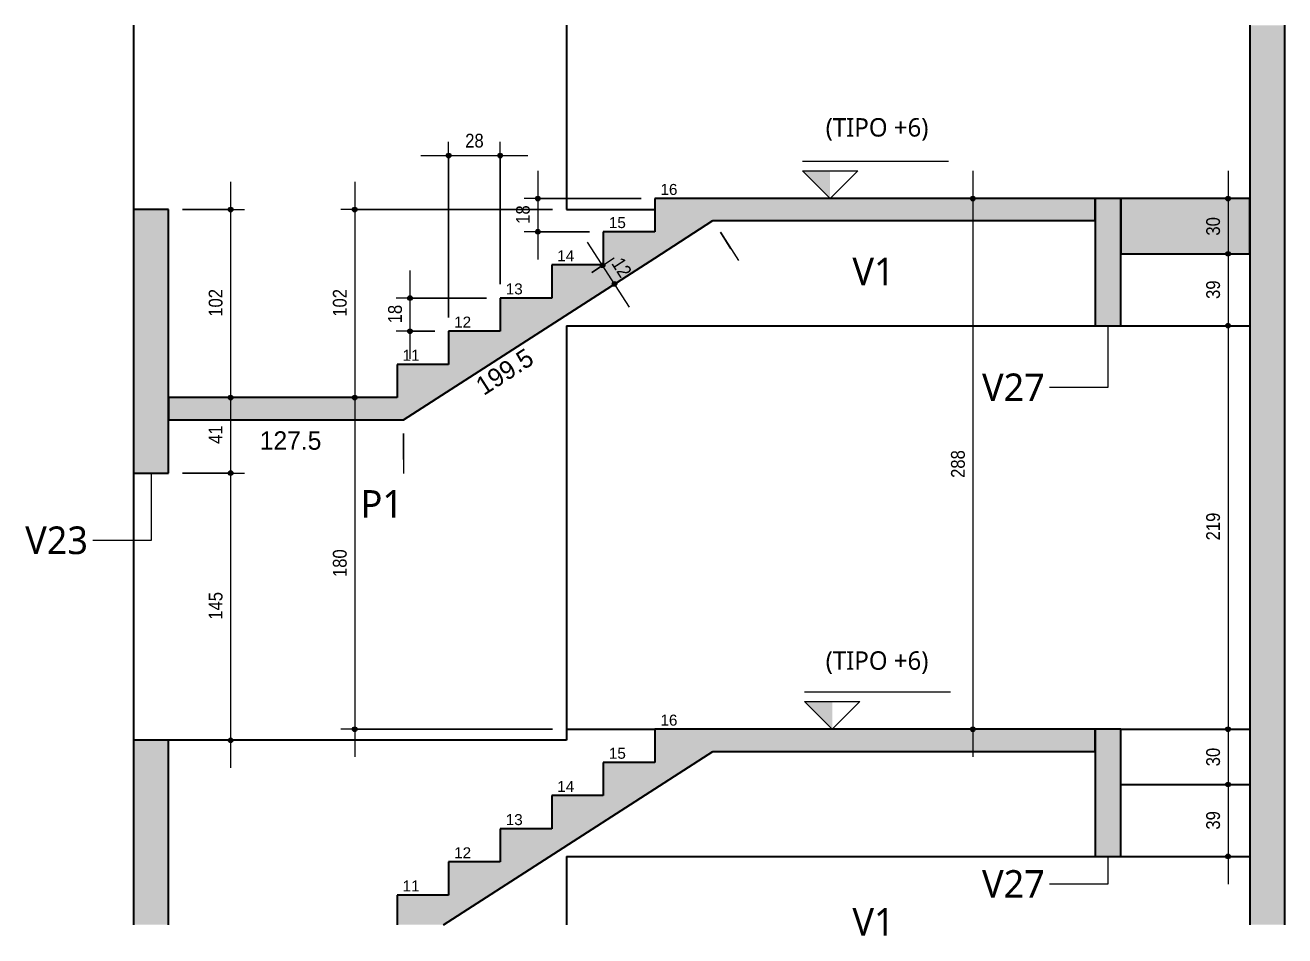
# Model space of a CAD drawing. Header units: centimetres. Extents: x -1968 to 25888, y -1244 to 84208.
# Drawn here: x 25157 to 25841, y 77039 to 77533 of the extents above; entities that cross this region are included whole.
import ezdxf

# ---------------------------------------------------------------- set-up
doc = ezdxf.new("R2010")
doc.units = ezdxf.units.CM
for name, color, linetype, lineweight in [('A-ANNO-DIMS', 7, 'Continuous', 9), ('A-ANNO-DIMS-50', 7, 'Continuous', 9), ('G-ANNO-DIMS', 7, 'Continuous', 9), ('G-ANNO-TEXT', 7, 'Continuous', 9), ('S-BEAM', 7, 'Continuous', 18), ('S-BEAM-IDEN', 7, 'Continuous', 9), ('S-COLS', 7, 'Continuous', 18), ('S-COLS-IDEN', 7, 'Continuous', 9), ('S-STRS', 7, 'Continuous', 9), ('S-STRS-ANNO', 7, 'Continuous', 18)]:
    doc.layers.add(name, color=color, linetype=linetype, lineweight=lineweight)
doc.styles.add('Arial', font='arial.ttf', dxfattribs={"height": 5.953125})
doc.styles.add('Fira Sans', font='', dxfattribs={"width": 0.9, "height": 7.5})
doc.styles.add('Fira Sans_1', font='', dxfattribs={"height": 10})
doc.styles.add('Gadugi', font='gadugi.ttf', dxfattribs={"height": 10})
doc.styles.add('Gadugi_1', font='gadugi.ttf', dxfattribs={"height": 15})
doc.styles.add('Gadugi_7', font='gadugi.ttf', dxfattribs={"height": 0.05})
doc.styles.get('Fira Sans').set_extended_font_data('Fira Sans')
doc.styles.get('Fira Sans_1').set_extended_font_data('Fira Sans')
doc.dimstyles.new('PED_R80_1_5mm_ACIMA_As_ESQ__R00_3', dxfattribs={"dimscale": 30.48, "dimtxt": 10.229846, "dimasz": 0.328084, "dimexe": 0.246063, "dimexo": 0.246063, "dimgap": 0.049213, "dimtad": 1, "dimdec": 1, "dimrnd": 0.5, "dimdsep": 46, "dimtxsty": 'Fira Sans', "dimblk1": 'DOTSMALL', "dimblk2": 'DOTSMALL', "dimsah": 1, "dimcen": 0.09, "dimdle": 0.492126, "dimazin": 0, "dimtfac": 1, "dimtdec": 4, "dimtix": 1, "dimtmove": 0, "dimatfit": 3, "dimfxl": 1, "dimtvp": 1, "dimtolj": 1, "dimtzin": 0, "dimarcsym": 2})
doc.dimstyles.new('PED_R80_2_0mm_ACIMA_As_ESQ__SEM_LINHA_R00_1', dxfattribs={"dimscale": 30.48, "dimtxt": 13.639794, "dimasz": 0.04101, "dimexe": 0.246063, "dimexo": 0.246063, "dimgap": 0.049213, "dimtad": 0, "dimjust": 2, "dimdec": 1, "dimrnd": 0.5, "dimdsep": 46, "dimtxsty": 'Fira Sans_1', "dimblk1": 'NONE', "dimblk2": 'DOTSMALL', "dimsah": 1, "dimcen": 0.09, "dimdle": 0.492126, "dimse1": 1, "dimsd1": 1, "dimsd2": 1, "dimazin": 0, "dimtfac": 1, "dimtdec": 4, "dimtix": 1, "dimtmove": 2, "dimatfit": 3, "dimfxl": 1, "dimtvp": 1, "dimtolj": 1, "dimtzin": 0, "dimarcsym": 2})

# ---------------------------------------------------------------- blocks, each defined once
blk = doc.blocks.new('DIMBLOCK543-CT107 - CORTE E3-E3')
at = {"layer": 'A-ANNO-DIMS-50', "color": 7, "true_color": 0xffffff}
for p, q in [((25362.39, 77311.5), (25362.39, 77289.85)), ((25362.39, 77297.35), (25362.39, 77311.5))]:
    blk.add_line(p, q, dxfattribs=at)
at = {"layer": 'A-ANNO-DIMS-50', "color": 0, "insert": (25284.34, 77312.69), "char_height": 10, "width": 36.9324, "attachment_point": 1, "line_spacing_factor": 1.049215, "style": 'Fira Sans_1'}
blk.add_mtext('127.5', dxfattribs=at)
blk = doc.blocks.new('_DotSmall')
at = {"color": 0, "linetype": 'ByBlock', "const_width": 0.5}
blk.add_lwpolyline([(-0.0625, 0, 1), (0.0625, 0, 1)], format="xyb", close=True, dxfattribs=at)
blk = doc.blocks.new('_None')
blk = doc.blocks.new('DIMBLOCK545-CT107 - CORTE E3-E3')
at = {"layer": 'A-ANNO-DIMS-50', "color": 7, "true_color": 0xffffff}
for p, q in [((25534.45, 77420.69), (25544.24, 77405.46)), ((25540.18, 77411.77), (25534.45, 77420.69))]:
    blk.add_line(p, q, dxfattribs=at)
at = {"layer": 'A-ANNO-DIMS-50', "color": 0, "insert": (25400.49, 77340.2), "char_height": 10, "width": 39.0308, "attachment_point": 1, "rotation": 32.73523, "line_spacing_factor": 1.049215, "style": 'Fira Sans_1'}
blk.add_mtext('199.5', dxfattribs=at)
blk = doc.blocks.new('DIMBLOCK546-CT107 - CORTE E3-E3')
at = {"layer": 'A-ANNO-DIMS-50', "true_color": 0x000032}
h = blk.add_hatch(color=178, dxfattribs=at)
edge = h.paths.add_edge_path(flags=0)
edge.add_arc((25335.91, 77433), 1.25, 0, 360)
h = blk.add_hatch(color=178, dxfattribs=at)
edge = h.paths.add_edge_path(flags=0)
edge.add_arc((25335.91, 77331), 1.25, 0, 360)
at = {"layer": 'A-ANNO-DIMS-50', "color": 178, "true_color": 0x000032}
for p, q in [((25335.91, 77448), (25335.91, 77331)), ((25443.37, 77433), (25328.41, 77433)), ((25335.91, 77433), (25443.37, 77433)), ((25330.18, 77331), (25343.41, 77331)), ((25335.91, 77331), (25330.18, 77331))]:
    blk.add_line(p, q, dxfattribs=at)
for centre in [(25335.91, 77433), (25335.91, 77331)]:
    blk.add_circle(centre, 1.25, dxfattribs=at)
at = {"layer": 'A-ANNO-DIMS-50', "color": 0, "insert": (25324.03, 77374.85), "char_height": 7.5, "width": 17.1547, "attachment_point": 1, "rotation": 90, "line_spacing_factor": 1.049215, "style": 'Fira Sans'}
blk.add_mtext('102', dxfattribs=at)
blk = doc.blocks.new('DIMBLOCK547-CT107 - CORTE E3-E3')
at = {"layer": 'A-ANNO-DIMS-50', "true_color": 0x000032}
h = blk.add_hatch(color=178, dxfattribs=at)
edge = h.paths.add_edge_path(flags=0)
edge.add_arc((25335.91, 77331), 1.25, 0, 360)
h = blk.add_hatch(color=178, dxfattribs=at)
edge = h.paths.add_edge_path(flags=0)
edge.add_arc((25335.91, 77151), 1.25, 0, 360)
at = {"layer": 'A-ANNO-DIMS-50', "color": 178, "true_color": 0x000032}
for p, q in [((25330.18, 77331), (25343.41, 77331)), ((25335.91, 77331), (25330.18, 77331)), ((25335.91, 77331), (25335.91, 77136)), ((25443.37, 77151), (25328.41, 77151)), ((25335.91, 77151), (25443.37, 77151))]:
    blk.add_line(p, q, dxfattribs=at)
for centre in [(25335.91, 77331), (25335.91, 77151)]:
    blk.add_circle(centre, 1.25, dxfattribs=at)
at = {"layer": 'A-ANNO-DIMS-50', "color": 0, "insert": (25324.03, 77233.59), "char_height": 7.5, "width": 17.7842, "attachment_point": 1, "rotation": 90, "line_spacing_factor": 1.049215, "style": 'Fira Sans'}
blk.add_mtext('180', dxfattribs=at)
blk = doc.blocks.new('DIMBLOCK548-CT107 - CORTE E3-E3')
at = {"layer": 'A-ANNO-DIMS-50', "true_color": 0x000032}
h = blk.add_hatch(color=178, dxfattribs=at)
edge = h.paths.add_edge_path(flags=0)
edge.add_arc((25810.07, 77439), 1.25, 0, 360)
h = blk.add_hatch(color=178, dxfattribs=at)
edge = h.paths.add_edge_path(flags=0)
edge.add_arc((25810.07, 77409), 1.25, 0, 360)
at = {"layer": 'A-ANNO-DIMS-50', "color": 178, "true_color": 0x000032}
for p, q in [((25810.07, 77454), (25810.07, 77409)), ((25804.33, 77439), (25817.57, 77439)), ((25810.07, 77439), (25804.33, 77439)), ((25804.33, 77409), (25817.57, 77409)), ((25810.07, 77409), (25804.33, 77409))]:
    blk.add_line(p, q, dxfattribs=at)
for centre in [(25810.07, 77439), (25810.07, 77409)]:
    blk.add_circle(centre, 1.25, dxfattribs=at)
at = {"layer": 'A-ANNO-DIMS-50', "color": 0, "insert": (25798.18, 77418.89), "char_height": 7.5, "width": 12.2758, "attachment_point": 1, "rotation": 90, "line_spacing_factor": 1.049215, "style": 'Fira Sans'}
blk.add_mtext('30', dxfattribs=at)
blk = doc.blocks.new('DIMBLOCK549-CT107 - CORTE E3-E3')
at = {"layer": 'A-ANNO-DIMS-50', "true_color": 0x000032}
h = blk.add_hatch(color=178, dxfattribs=at)
edge = h.paths.add_edge_path(flags=0)
edge.add_arc((25810.07, 77409), 1.25, 0, 360)
h = blk.add_hatch(color=178, dxfattribs=at)
edge = h.paths.add_edge_path(flags=0)
edge.add_arc((25810.07, 77370), 1.25, 0, 360)
at = {"layer": 'A-ANNO-DIMS-50', "color": 178, "true_color": 0x000032}
for p, q in [((25804.33, 77409), (25817.57, 77409)), ((25810.07, 77409), (25804.33, 77409)), ((25810.07, 77409), (25810.07, 77370)), ((25804.33, 77370), (25817.57, 77370)), ((25810.07, 77370), (25804.33, 77370))]:
    blk.add_line(p, q, dxfattribs=at)
for centre in [(25810.07, 77409), (25810.07, 77370)]:
    blk.add_circle(centre, 1.25, dxfattribs=at)
at = {"layer": 'A-ANNO-DIMS-50', "color": 0, "insert": (25798.18, 77384.52), "char_height": 7.5, "width": 11.9611, "attachment_point": 1, "rotation": 90, "line_spacing_factor": 1.049215, "style": 'Fira Sans'}
blk.add_mtext('39', dxfattribs=at)
blk = doc.blocks.new('DIMBLOCK550-CT107 - CORTE E3-E3')
at = {"layer": 'A-ANNO-DIMS-50', "true_color": 0x000032}
h = blk.add_hatch(color=178, dxfattribs=at)
edge = h.paths.add_edge_path(flags=0)
edge.add_arc((25810.07, 77370), 1.25, 0, 360)
h = blk.add_hatch(color=178, dxfattribs=at)
edge = h.paths.add_edge_path(flags=0)
edge.add_arc((25810.07, 77151), 1.25, 0, 360)
at = {"layer": 'A-ANNO-DIMS-50', "color": 178, "true_color": 0x000032}
for p, q in [((25804.33, 77370), (25817.57, 77370)), ((25810.07, 77370), (25804.33, 77370)), ((25810.07, 77370), (25810.07, 77151)), ((25804.33, 77151), (25817.57, 77151)), ((25810.07, 77151), (25804.33, 77151))]:
    blk.add_line(p, q, dxfattribs=at)
for centre in [(25810.07, 77370), (25810.07, 77151)]:
    blk.add_circle(centre, 1.25, dxfattribs=at)
at = {"layer": 'A-ANNO-DIMS-50', "color": 0, "insert": (25798.18, 77253.48), "char_height": 7.5, "width": 16.8399, "attachment_point": 1, "rotation": 90, "line_spacing_factor": 1.049215, "style": 'Fira Sans'}
blk.add_mtext('219', dxfattribs=at)
blk = doc.blocks.new('DIMBLOCK551-CT107 - CORTE E3-E3')
at = {"layer": 'A-ANNO-DIMS-50', "true_color": 0x000032}
h = blk.add_hatch(color=178, dxfattribs=at)
edge = h.paths.add_edge_path(flags=0)
edge.add_arc((25810.07, 77151), 1.25, 0, 360)
h = blk.add_hatch(color=178, dxfattribs=at)
edge = h.paths.add_edge_path(flags=0)
edge.add_arc((25810.07, 77121), 1.25, 0, 360)
at = {"layer": 'A-ANNO-DIMS-50', "color": 178, "true_color": 0x000032}
for p, q in [((25804.33, 77151), (25817.57, 77151)), ((25810.07, 77151), (25804.33, 77151)), ((25810.07, 77151), (25810.07, 77121)), ((25804.33, 77121), (25817.57, 77121)), ((25810.07, 77121), (25804.33, 77121))]:
    blk.add_line(p, q, dxfattribs=at)
for centre in [(25810.07, 77151), (25810.07, 77121)]:
    blk.add_circle(centre, 1.25, dxfattribs=at)
at = {"layer": 'A-ANNO-DIMS-50', "color": 0, "insert": (25798.18, 77130.89), "char_height": 7.5, "width": 12.2758, "attachment_point": 1, "rotation": 90, "line_spacing_factor": 1.049215, "style": 'Fira Sans'}
blk.add_mtext('30', dxfattribs=at)
blk = doc.blocks.new('DIMBLOCK552-CT107 - CORTE E3-E3')
at = {"layer": 'A-ANNO-DIMS-50', "true_color": 0x000032}
h = blk.add_hatch(color=178, dxfattribs=at)
edge = h.paths.add_edge_path(flags=0)
edge.add_arc((25810.07, 77121), 1.25, 0, 360)
h = blk.add_hatch(color=178, dxfattribs=at)
edge = h.paths.add_edge_path(flags=0)
edge.add_arc((25810.07, 77082), 1.25, 0, 360)
at = {"layer": 'A-ANNO-DIMS-50', "color": 178, "true_color": 0x000032}
for p, q in [((25804.33, 77121), (25817.57, 77121)), ((25810.07, 77121), (25804.33, 77121)), ((25810.07, 77121), (25810.07, 77067)), ((25804.33, 77082), (25817.57, 77082)), ((25810.07, 77082), (25804.33, 77082))]:
    blk.add_line(p, q, dxfattribs=at)
for centre in [(25810.07, 77121), (25810.07, 77082)]:
    blk.add_circle(centre, 1.25, dxfattribs=at)
at = {"layer": 'A-ANNO-DIMS-50', "color": 0, "insert": (25798.18, 77096.52), "char_height": 7.5, "width": 11.9611, "attachment_point": 1, "rotation": 90, "line_spacing_factor": 1.049215, "style": 'Fira Sans'}
blk.add_mtext('39', dxfattribs=at)
blk = doc.blocks.new('Elevações de ponto - SIMBOLO DE NÍVEL-CORTE-2219088-CT107 - CORTE E3-E3')
at = {"layer": 'G-ANNO-DIMS'}
blk.add_hatch(color=256, dxfattribs=at).paths.add_polyline_path([(84.26, 77166), (84.26, 77151), (69.26, 77166)], flags=0)
for p, q in [((148.45, 77171.09), (69.26, 77171.09)), ((84.26, 77151), (69.26, 77166)), ((69.26, 77166), (99.26, 77166)), ((99.26, 77166), (84.26, 77151))]:
    blk.add_line(p, q, dxfattribs=at)
blk = doc.blocks.new('DIMBLOCK553-CT107 - CORTE E3-E3')
at = {"layer": 'A-ANNO-DIMS-50', "true_color": 0x000032}
h = blk.add_hatch(color=178, dxfattribs=at)
edge = h.paths.add_edge_path(flags=0)
edge.add_arc((25386.87, 77462.3), 1.25, 0, 360)
h = blk.add_hatch(color=178, dxfattribs=at)
edge = h.paths.add_edge_path(flags=0)
edge.add_arc((25414.87, 77462.3), 1.25, 0, 360)
at = {"layer": 'A-ANNO-DIMS-50', "color": 178, "true_color": 0x000032}
for p, q in [((25386.87, 77374.5), (25386.87, 77469.8)), ((25414.87, 77392.5), (25414.87, 77469.8)), ((25371.87, 77462.3), (25429.87, 77462.3)), ((25386.87, 77462.3), (25386.87, 77374.5)), ((25414.87, 77462.3), (25414.87, 77392.5))]:
    blk.add_line(p, q, dxfattribs=at)
for centre in [(25386.87, 77462.3), (25414.87, 77462.3)]:
    blk.add_circle(centre, 1.25, dxfattribs=at)
at = {"layer": 'A-ANNO-DIMS-50', "color": 0, "insert": (25395.88, 77474.18), "char_height": 7.5, "width": 11.9611, "attachment_point": 1, "line_spacing_factor": 1.049215, "style": 'Fira Sans'}
blk.add_mtext('28', dxfattribs=at)
blk = doc.blocks.new('DIMBLOCK554-CT107 - CORTE E3-E3')
at = {"layer": 'A-ANNO-DIMS-50', "true_color": 0x000032}
h = blk.add_hatch(color=178, dxfattribs=at)
edge = h.paths.add_edge_path(flags=0)
edge.add_arc((25365.91, 77385), 1.25, 0, 360)
h = blk.add_hatch(color=178, dxfattribs=at)
edge = h.paths.add_edge_path(flags=0)
edge.add_arc((25365.91, 77367), 1.25, 0, 360)
at = {"layer": 'A-ANNO-DIMS-50', "color": 178, "true_color": 0x000032}
for p, q in [((25365.91, 77400), (25365.91, 77352)), ((25407.37, 77385), (25358.41, 77385)), ((25365.91, 77385), (25407.37, 77385)), ((25379.37, 77367), (25358.41, 77367)), ((25365.91, 77367), (25379.37, 77367))]:
    blk.add_line(p, q, dxfattribs=at)
for centre in [(25365.91, 77385), (25365.91, 77367)]:
    blk.add_circle(centre, 1.25, dxfattribs=at)
at = {"layer": 'A-ANNO-DIMS-50', "color": 0, "insert": (25354.03, 77371.28), "char_height": 7.5, "width": 11.3315, "attachment_point": 1, "rotation": 90, "line_spacing_factor": 1.049215, "style": 'Fira Sans'}
blk.add_mtext('18', dxfattribs=at)
blk = doc.blocks.new('DIMBLOCK555-CT107 - CORTE E3-E3')
at = {"layer": 'A-ANNO-DIMS-50', "true_color": 0x000032}
h = blk.add_hatch(color=178, dxfattribs=at)
edge = h.paths.add_edge_path(flags=0)
edge.add_arc((25470.46, 77402.74), 1.25, 0, 360)
h = blk.add_hatch(color=178, dxfattribs=at)
edge = h.paths.add_edge_path(flags=0)
edge.add_arc((25476.95, 77392.65), 1.25, 0, 360)
at = {"layer": 'A-ANNO-DIMS-50', "color": 178, "true_color": 0x000032}
for p, q in [((25485.06, 77380.03), (25462.35, 77415.36)), ((25464.56, 77398.94), (25476.77, 77406.8)), ((25470.46, 77402.74), (25464.56, 77398.94)), ((25481.77, 77395.75), (25470.64, 77388.59)), ((25476.95, 77392.65), (25481.77, 77395.75))]:
    blk.add_line(p, q, dxfattribs=at)
for centre in [(25470.46, 77402.74), (25476.95, 77392.65)]:
    blk.add_circle(centre, 1.25, dxfattribs=at)
at = {"layer": 'A-ANNO-DIMS-50', "color": 0, "insert": (25481.29, 77407.87), "char_height": 7.5, "width": 10.702, "attachment_point": 1, "rotation": 302.73523, "line_spacing_factor": 1.049215, "style": 'Fira Sans'}
blk.add_mtext('12', dxfattribs=at)
blk = doc.blocks.new('DIMBLOCK556-CT107 - CORTE E3-E3')
at = {"layer": 'A-ANNO-DIMS-50', "true_color": 0x000032}
h = blk.add_hatch(color=178, dxfattribs=at)
edge = h.paths.add_edge_path(flags=0)
edge.add_arc((25268.5, 77433), 1.25, 0, 360)
h = blk.add_hatch(color=178, dxfattribs=at)
edge = h.paths.add_edge_path(flags=0)
edge.add_arc((25268.5, 77331), 1.25, 0, 360)
at = {"layer": 'A-ANNO-DIMS-50', "color": 178, "true_color": 0x000032}
for p, q in [((25268.5, 77448), (25268.5, 77331)), ((25242.37, 77433), (25276, 77433)), ((25268.5, 77433), (25242.37, 77433)), ((25262.76, 77331), (25276, 77331)), ((25268.5, 77331), (25262.76, 77331))]:
    blk.add_line(p, q, dxfattribs=at)
for centre in [(25268.5, 77433), (25268.5, 77331)]:
    blk.add_circle(centre, 1.25, dxfattribs=at)
at = {"layer": 'A-ANNO-DIMS-50', "color": 0, "insert": (25256.61, 77374.85), "char_height": 7.5, "width": 17.1547, "attachment_point": 1, "rotation": 90, "line_spacing_factor": 1.049215, "style": 'Fira Sans'}
blk.add_mtext('102', dxfattribs=at)
blk = doc.blocks.new('DIMBLOCK557-CT107 - CORTE E3-E3')
at = {"layer": 'A-ANNO-DIMS-50', "true_color": 0x000032}
h = blk.add_hatch(color=178, dxfattribs=at)
edge = h.paths.add_edge_path(flags=0)
edge.add_arc((25268.5, 77331), 1.25, 0, 360)
h = blk.add_hatch(color=178, dxfattribs=at)
edge = h.paths.add_edge_path(flags=0)
edge.add_arc((25268.5, 77290), 1.25, 0, 360)
at = {"layer": 'A-ANNO-DIMS-50', "color": 178, "true_color": 0x000032}
for p, q in [((25262.76, 77331), (25276, 77331)), ((25268.5, 77331), (25262.76, 77331)), ((25268.5, 77331), (25268.5, 77290)), ((25242.37, 77290), (25276, 77290)), ((25268.5, 77290), (25242.37, 77290))]:
    blk.add_line(p, q, dxfattribs=at)
for centre in [(25268.5, 77331), (25268.5, 77290)]:
    blk.add_circle(centre, 1.25, dxfattribs=at)
at = {"layer": 'A-ANNO-DIMS-50', "color": 0, "insert": (25256.61, 77305.84), "char_height": 7.5, "width": 11.1741, "attachment_point": 1, "rotation": 90, "line_spacing_factor": 1.049215, "style": 'Fira Sans'}
blk.add_mtext('41', dxfattribs=at)
blk = doc.blocks.new('DIMBLOCK558-CT107 - CORTE E3-E3')
at = {"layer": 'A-ANNO-DIMS-50', "true_color": 0x000032}
h = blk.add_hatch(color=178, dxfattribs=at)
edge = h.paths.add_edge_path(flags=0)
edge.add_arc((25268.5, 77290), 1.25, 0, 360)
h = blk.add_hatch(color=178, dxfattribs=at)
edge = h.paths.add_edge_path(flags=0)
edge.add_arc((25268.5, 77145), 1.25, 0, 360)
at = {"layer": 'A-ANNO-DIMS-50', "color": 178, "true_color": 0x000032}
for p, q in [((25242.37, 77290), (25276, 77290)), ((25268.5, 77290), (25242.37, 77290)), ((25268.5, 77290), (25268.5, 77130)), ((25242.37, 77145), (25276, 77145)), ((25268.5, 77145), (25242.37, 77145))]:
    blk.add_line(p, q, dxfattribs=at)
for centre in [(25268.5, 77290), (25268.5, 77145)]:
    blk.add_circle(centre, 1.25, dxfattribs=at)
at = {"layer": 'A-ANNO-DIMS-50', "color": 0, "insert": (25256.61, 77210.42), "char_height": 7.5, "width": 16.9973, "attachment_point": 1, "rotation": 90, "line_spacing_factor": 1.049215, "style": 'Fira Sans'}
blk.add_mtext('145', dxfattribs=at)
blk = doc.blocks.new('DIMBLOCK559-CT107 - CORTE E3-E3')
at = {"layer": 'A-ANNO-DIMS-50', "true_color": 0x000032}
h = blk.add_hatch(color=178, dxfattribs=at)
edge = h.paths.add_edge_path(flags=0)
edge.add_arc((25671.5, 77439), 1.25, 0, 360)
h = blk.add_hatch(color=178, dxfattribs=at)
edge = h.paths.add_edge_path(flags=0)
edge.add_arc((25671.5, 77151), 1.25, 0, 360)
at = {"layer": 'A-ANNO-DIMS-50', "color": 178, "true_color": 0x000032}
for p, q in [((25671.5, 77454), (25671.5, 77136)), ((25665.77, 77439), (25679, 77439)), ((25671.5, 77439), (25665.77, 77439)), ((25665.77, 77151), (25679, 77151)), ((25671.5, 77151), (25665.77, 77151))]:
    blk.add_line(p, q, dxfattribs=at)
for centre in [(25671.5, 77439), (25671.5, 77151)]:
    blk.add_circle(centre, 1.25, dxfattribs=at)
at = {"layer": 'A-ANNO-DIMS-50', "color": 0, "insert": (25659.62, 77287.39), "char_height": 7.5, "width": 18.2563, "attachment_point": 1, "rotation": 90, "line_spacing_factor": 1.049215, "style": 'Fira Sans'}
blk.add_mtext('288', dxfattribs=at)
blk = doc.blocks.new('DIMBLOCK560-CT107 - CORTE E3-E3')
at = {"layer": 'A-ANNO-DIMS-50', "true_color": 0x000032}
h = blk.add_hatch(color=178, dxfattribs=at)
edge = h.paths.add_edge_path(flags=0)
edge.add_arc((25435.33, 77439), 1.25, 0, 360)
h = blk.add_hatch(color=178, dxfattribs=at)
edge = h.paths.add_edge_path(flags=0)
edge.add_arc((25435.33, 77421), 1.25, 0, 360)
at = {"layer": 'A-ANNO-DIMS-50', "color": 178, "true_color": 0x000032}
for p, q in [((25435.33, 77454), (25435.33, 77406)), ((25491.37, 77439), (25427.83, 77439)), ((25435.33, 77439), (25491.37, 77439)), ((25463.37, 77421), (25427.83, 77421)), ((25435.33, 77421), (25463.37, 77421))]:
    blk.add_line(p, q, dxfattribs=at)
for centre in [(25435.33, 77439), (25435.33, 77421)]:
    blk.add_circle(centre, 1.25, dxfattribs=at)
at = {"layer": 'A-ANNO-DIMS-50', "color": 0, "insert": (25423.45, 77425.28), "char_height": 7.5, "width": 11.3315, "attachment_point": 1, "rotation": 90, "line_spacing_factor": 1.049215, "style": 'Fira Sans'}
blk.add_mtext('18', dxfattribs=at)

msp = doc.modelspace()

# ---------------------------------------------------------------- hatches: boundary and pattern name
at = {"layer": 'S-BEAM', "true_color": 0xa6a6a6}
for points in [[(25751.86, 77370), (25751.86, 77439), (25737.87, 77439), (25737.87, 77370)], [(25751.86, 77409), (25821.87, 77409), (25821.87, 77439), (25751.86, 77439), (25751.86, 77427)], [(25234.87, 77290), (25234.87, 77433), (25215.87, 77433), (25215.87, 77290)], [(25737.87, 77082), (25751.86, 77082), (25751.86, 77151), (25737.87, 77151), (25737.86, 77082)], [(25234.87, 77044.91), (25234.87, 77145), (25215.87, 77145), (25215.87, 77044.91)]]:
    msp.add_hatch(color=253, dxfattribs=at).paths.add_polyline_path(points, flags=0)
at = {"layer": 'S-COLS', "true_color": 0xa6a6a6}
for points in [[(25840.86, 77433), (25840.87, 77433), (25840.87, 77533.07), (25821.87, 77533.07), (25821.87, 77433)], [(25821.87, 77145), (25840.87, 77145), (25840.86, 77433), (25821.87, 77433), (25821.87, 77409)], [(25840.87, 77044.91), (25840.87, 77145), (25821.87, 77145), (25821.87, 77044.91)]]:
    msp.add_hatch(color=253, dxfattribs=at).paths.add_polyline_path(points, flags=0)
at = {"layer": 'S-STRS', "lineweight": 18, "true_color": 0xa6a6a6}
for points in [[(25498.87, 77406.73), (25530.39, 77427), (25737.87, 77427), (25737.87, 77439), (25498.87, 77439), (25498.87, 77421)], [(25498.87, 77118.73), (25530.39, 77139), (25737.87, 77139), (25737.87, 77151), (25498.87, 77151), (25498.87, 77133)]]:
    msp.add_hatch(color=253, dxfattribs=at).paths.add_polyline_path(points, flags=0)
at = {"layer": 'S-STRS', "true_color": 0xa6a6a6}
for points in [[(25362.39, 77319), (25498.87, 77406.73), (25498.87, 77421), (25470.87, 77421), (25470.87, 77403), (25442.87, 77403), (25442.87, 77385), (25414.87, 77385), (25414.87, 77367), (25386.87, 77367), (25386.87, 77349), (25358.87, 77349), (25358.87, 77319)], [(25340.2, 77319), (25358.87, 77319), (25358.87, 77331), (25234.87, 77331), (25234.87, 77319)], [(25358.87, 77044.91), (25384.02, 77044.91), (25498.87, 77118.73), (25498.87, 77133), (25470.87, 77133), (25470.87, 77115), (25442.87, 77115), (25442.87, 77097), (25414.87, 77097), (25414.87, 77079), (25386.87, 77079), (25386.87, 77061), (25358.87, 77061)]]:
    msp.add_hatch(color=253, dxfattribs=at).paths.add_polyline_path(points, flags=0)

# ---------------------------------------------------------------- linework, layer by layer
at = {"layer": 'S-BEAM', "lineweight": 25}
for p, q in [((25751.86, 77439), (25737.86, 77439)), ((25737.86, 77439), (25737.86, 77370)), ((25751.86, 77409), (25751.86, 77439)), ((25821.87, 77439), (25751.86, 77439)), ((25751.86, 77439), (25751.86, 77409)), ((25821.87, 77433), (25821.87, 77439)), ((25234.87, 77433), (25215.87, 77433)), ((25215.87, 77433), (25215.87, 77290)), ((25234.87, 77290), (25234.87, 77433)), ((25450.87, 77433), (25498.87, 77433)), ((25821.87, 77409), (25821.87, 77433)), ((25751.86, 77370), (25751.86, 77409)), ((25751.86, 77409), (25821.87, 77409)), ((25450.87, 77370), (25737.86, 77370)), ((25737.86, 77370), (25751.86, 77370)), ((25751.86, 77370), (25821.87, 77370)), ((25215.87, 77290), (25234.87, 77290)), ((25450.87, 77151), (25498.87, 77151)), ((25450.87, 77151), (25450.87, 77145)), ((25751.86, 77151), (25737.86, 77151)), ((25737.86, 77151), (25737.86, 77082)), ((25751.86, 77082), (25751.86, 77151)), ((25751.86, 77151), (25821.87, 77151)), ((25234.87, 77145), (25215.87, 77145)), ((25215.87, 77145), (25215.87, 77044.91)), ((25234.87, 77044.91), (25234.87, 77145)), ((25751.86, 77121), (25821.87, 77121)), ((25450.87, 77082), (25737.86, 77082)), ((25737.86, 77082), (25751.86, 77082)), ((25751.86, 77082), (25821.87, 77082))]:
    msp.add_line(p, q, dxfattribs=at)
at = {"layer": 'S-BEAM-IDEN'}
for p, q in [((25744.86, 77370), (25744.86, 77336.5)), ((25744.86, 77336.5), (25713.19, 77336.5)), ((25225.37, 77290), (25225.37, 77253.5)), ((25225.37, 77253.5), (25193.69, 77253.5)), ((25744.86, 77082), (25744.86, 77066.99)), ((25744.86, 77066.99), (25713.19, 77066.99))]:
    msp.add_line(p, q, dxfattribs=at)
at = {"layer": 'S-COLS', "lineweight": 25}
for p, q in [((25215.87, 77533.07), (25215.87, 77433)), ((25450.87, 77533.07), (25450.87, 77433)), ((25821.87, 77533.07), (25821.87, 77433)), ((25840.87, 77433), (25840.87, 77533.07)), ((25821.87, 77433), (25821.87, 77409)), ((25840.87, 77145), (25840.87, 77433)), ((25821.87, 77409), (25821.87, 77145)), ((25450.87, 77370), (25450.87, 77145)), ((25215.87, 77290), (25215.87, 77145)), ((25450.87, 77145), (25234.87, 77145)), ((25821.87, 77145), (25821.87, 77044.91)), ((25840.87, 77044.91), (25840.87, 77145)), ((25450.87, 77082), (25450.87, 77044.91))]:
    msp.add_line(p, q, dxfattribs=at)
at = {"layer": 'S-STRS', "lineweight": 25}
for p, q in [((25737.87, 77439), (25498.87, 77439)), ((25498.87, 77439), (25498.87, 77421)), ((25737.87, 77427), (25737.87, 77439)), ((25498.87, 77406.73), (25530.39, 77427)), ((25530.39, 77427), (25737.87, 77427)), ((25498.87, 77421), (25470.87, 77421)), ((25470.87, 77421), (25470.87, 77403)), ((25362.39, 77319), (25498.87, 77406.73)), ((25470.87, 77403), (25442.87, 77403)), ((25442.87, 77403), (25442.87, 77385)), ((25442.87, 77385), (25414.87, 77385)), ((25414.87, 77385), (25414.87, 77367)), ((25414.87, 77367), (25386.87, 77367)), ((25386.87, 77367), (25386.87, 77349)), ((25386.87, 77349), (25358.87, 77349)), ((25358.87, 77349), (25358.87, 77331)), ((25358.87, 77331), (25234.87, 77331)), ((25234.87, 77331), (25234.87, 77319)), ((25234.87, 77319), (25358.87, 77319)), ((25358.87, 77319), (25362.39, 77319)), ((25737.87, 77151), (25498.87, 77151)), ((25498.87, 77151), (25498.87, 77133)), ((25737.87, 77139), (25737.87, 77151)), ((25498.87, 77118.73), (25530.39, 77139)), ((25530.39, 77139), (25737.87, 77139)), ((25498.87, 77133), (25470.87, 77133)), ((25470.87, 77133), (25470.87, 77115)), ((25384.02, 77044.91), (25498.87, 77118.73)), ((25470.87, 77115), (25442.87, 77115)), ((25442.87, 77115), (25442.87, 77097)), ((25442.87, 77097), (25414.87, 77097)), ((25414.87, 77097), (25414.87, 77079)), ((25414.87, 77079), (25386.87, 77079)), ((25386.87, 77079), (25386.87, 77061)), ((25386.87, 77061), (25358.87, 77061)), ((25358.87, 77061), (25358.87, 77044.91))]:
    msp.add_line(p, q, dxfattribs=at)

# ---------------------------------------------------------------- block references
at = {"layer": 'G-ANNO-DIMS'}
for p in [(25509.75, 288), (25510.87, 0)]:
    msp.add_blockref('Elevações de ponto - SIMBOLO DE NÍVEL-CORTE-2219088-CT107 - CORTE E3-E3', p, dxfattribs=at)

# ---------------------------------------------------------------- texts
at = {"layer": 'G-ANNO-DIMS', "char_height": 0.05, "width": 0.2452, "attachment_point": 1, "line_spacing_factor": 1.02016, "style": 'Gadugi_7'}
for s, insert in [('774.39', (25631.41, 77459.07)), ('771.51', (25632.52, 77171.07))]:
    msp.add_mtext(s, dxfattribs=dict(at, insert=insert))
at = {"layer": 'G-ANNO-TEXT', "char_height": 10, "width": 72.1519, "attachment_point": 1, "style": 'Gadugi'}
for insert in [(25591.59, 77482.62), (25591.59, 77193.28)]:
    msp.add_mtext('(TIPO +6)', dxfattribs=dict(at, insert=insert))
at = {"layer": 'S-BEAM-IDEN', "char_height": 15, "attachment_point": 1, "style": 'Gadugi_1'}
for s, insert, width in [('V1', (25606.11, 77406.91), 30.0633), ('V27', (25676.49, 77344.05), 44.0928), ('V23', (25156.99, 77261.05), 44.0928), ('V27', (25676.49, 77074.54), 44.0928), ('V1', (25606.11, 77053.91), 30.0633)]:
    msp.add_mtext(s, dxfattribs=dict(at, insert=insert, width=width))
at = {"layer": 'S-COLS-IDEN', "insert": (25339.11, 77280.76), "char_height": 15, "width": 28.4599, "attachment_point": 1, "style": 'Gadugi_1'}
msp.add_mtext('P1', dxfattribs=at)
at = {"layer": 'S-STRS-ANNO', "char_height": 5.953, "width": 10.9888, "attachment_point": 1, "line_spacing_factor": 0.941778, "style": 'Arial'}
for s, insert in [('16', (25501.86, 77446.92)), ('15', (25473.86, 77428.92)), ('14', (25445.86, 77410.92)), ('13', (25417.86, 77392.92)), ('12', (25389.86, 77374.92)), ('11', (25361.86, 77356.92)), ('16', (25501.86, 77158.92)), ('15', (25473.86, 77140.92)), ('14', (25445.86, 77122.92)), ('13', (25417.86, 77104.92)), ('12', (25389.86, 77086.92)), ('11', (25361.86, 77068.92))]:
    msp.add_mtext(s, dxfattribs=dict(at, insert=insert))

# ---------------------------------------------------------------- dimensions: what is measured, and where the dimension line sits
at = {"layer": 'A-ANNO-DIMS', "color": 178, "true_color": 0x000032}
dim = msp.add_linear_dim(base=(25414.87, 77462.3), p1=(25386.87, 77367), p2=(25414.87, 77385), dimstyle='PED_R80_1_5mm_ACIMA_As_ESQ__R00_3', override={"dimpost": '<>', "dimfxl": 33.286634}, dxfattribs=at)
dim.commit()
dim.dimension.update_dxf_attribs({"geometry": 'DIMBLOCK553-CT107 - CORTE E3-E3', "text_midpoint": (25400.87, 77467.61)})
for base, p1, p2, angle, override, picture, middle in [((25435.33, 77421), (25498.87, 77439), (25470.87, 77421), 90, {"dimpost": '<>', "dimfxl": 33.286634}, 'DIMBLOCK560-CT107 - CORTE E3-E3', (25430.02, 77430)), ((25671.5, 77151), (25673.27, 77439), (25673.27, 77151), 90, {"dimpost": '<>', "dimfxl": 288}, 'DIMBLOCK559-CT107 - CORTE E3-E3', (25666.19, 77295)), ((25810.07, 77409), (25811.83, 77439), (25811.83, 77409), 90, {"dimpost": '<>', "dimfxl": 30}, 'DIMBLOCK548-CT107 - CORTE E3-E3', (25804.75, 77424)), ((25268.5, 77331), (25234.87, 77433), (25270.26, 77331), 90, {"dimpost": '<>', "dimfxl": 107.967837}, 'DIMBLOCK556-CT107 - CORTE E3-E3', (25263.18, 77382)), ((25335.91, 77331), (25450.87, 77433), (25337.68, 77331), 90, {"dimpost": '<>', "dimfxl": 152.365145}, 'DIMBLOCK546-CT107 - CORTE E3-E3', (25330.6, 77382)), ((25470.46, 77402.74), (25475.46, 77391.69), (25470.87, 77403), 302.73523, {"dimpost": '<>', "dimfxl": 12.208502}, 'DIMBLOCK555-CT107 - CORTE E3-E3', (25478.12, 77400.53)), ((25810.07, 77370), (25811.83, 77409), (25811.83, 77370), 90, {"dimpost": '<>', "dimfxl": 39}, 'DIMBLOCK549-CT107 - CORTE E3-E3', (25804.7, 77389.5)), ((25365.91, 77367), (25414.87, 77385), (25386.87, 77367), 90, {"dimpost": '<>', "dimfxl": 33.286634}, 'DIMBLOCK554-CT107 - CORTE E3-E3', (25360.6, 77376)), ((25810.07, 77151), (25811.83, 77370), (25811.83, 77151), 90, {"dimpost": '<>', "dimfxl": 219}, 'DIMBLOCK550-CT107 - CORTE E3-E3', (25804.7, 77260.5)), ((25268.5, 77290), (25270.26, 77331), (25234.87, 77290), 90, {"dimpost": '<>', "dimfxl": 54.166907}, 'DIMBLOCK557-CT107 - CORTE E3-E3', (25263.25, 77310.5)), ((25335.91, 77151), (25337.68, 77331), (25450.87, 77151), 90, {"dimpost": '<>', "dimfxl": 212.629108}, 'DIMBLOCK547-CT107 - CORTE E3-E3', (25330.6, 77241)), ((25268.5, 77145), (25234.87, 77290), (25234.87, 77145), 90, {"dimpost": '<>', "dimfxl": 145}, 'DIMBLOCK558-CT107 - CORTE E3-E3', (25263.18, 77217.5)), ((25810.07, 77121), (25811.83, 77151), (25811.83, 77121), 90, {"dimpost": '<>', "dimfxl": 30}, 'DIMBLOCK551-CT107 - CORTE E3-E3', (25804.75, 77136)), ((25810.07, 77082), (25811.83, 77121), (25811.83, 77082), 90, {"dimpost": '<>', "dimfxl": 39}, 'DIMBLOCK552-CT107 - CORTE E3-E3', (25804.7, 77101.5))]:
    dim = msp.add_linear_dim(base=base, p1=p1, p2=p2, angle=angle, dimstyle='PED_R80_1_5mm_ACIMA_As_ESQ__R00_3', override=override, dxfattribs=at)
    dim.commit()
    dim.dimension.update_dxf_attribs({"geometry": picture, "text_midpoint": middle})
at = {"layer": 'A-ANNO-DIMS', "color": 7, "true_color": 0xffffff}
dim = msp.add_linear_dim(base=(25540.18, 77411.77), p1=(25362.39, 77319), p2=(25530.39, 77427), angle=32.73523, dimstyle='PED_R80_2_0mm_ACIMA_As_ESQ__SEM_LINHA_R00_1', override={"dimpost": '<>', "dimfxl": 199.719804}, dxfattribs=at)
dim.commit()
dim.dimension.update_dxf_attribs({"geometry": 'DIMBLOCK545-CT107 - CORTE E3-E3', "text_midpoint": (25420.51, 77345.15), "dimtype": 160, "text_rotation": 32.73523})
dim = msp.add_linear_dim(base=(25362.39, 77297.35), p1=(25234.87, 77299.11), p2=(25362.39, 77319), dimstyle='PED_R80_2_0mm_ACIMA_As_ESQ__SEM_LINHA_R00_1', override={"dimpost": '<>', "dimfxl": 129.065714}, dxfattribs=at)
dim.commit()
dim.dimension.update_dxf_attribs({"geometry": 'DIMBLOCK543-CT107 - CORTE E3-E3', "text_midpoint": (25302.81, 77306.03), "dimtype": 160})

doc.saveas('drawing.dxf')
